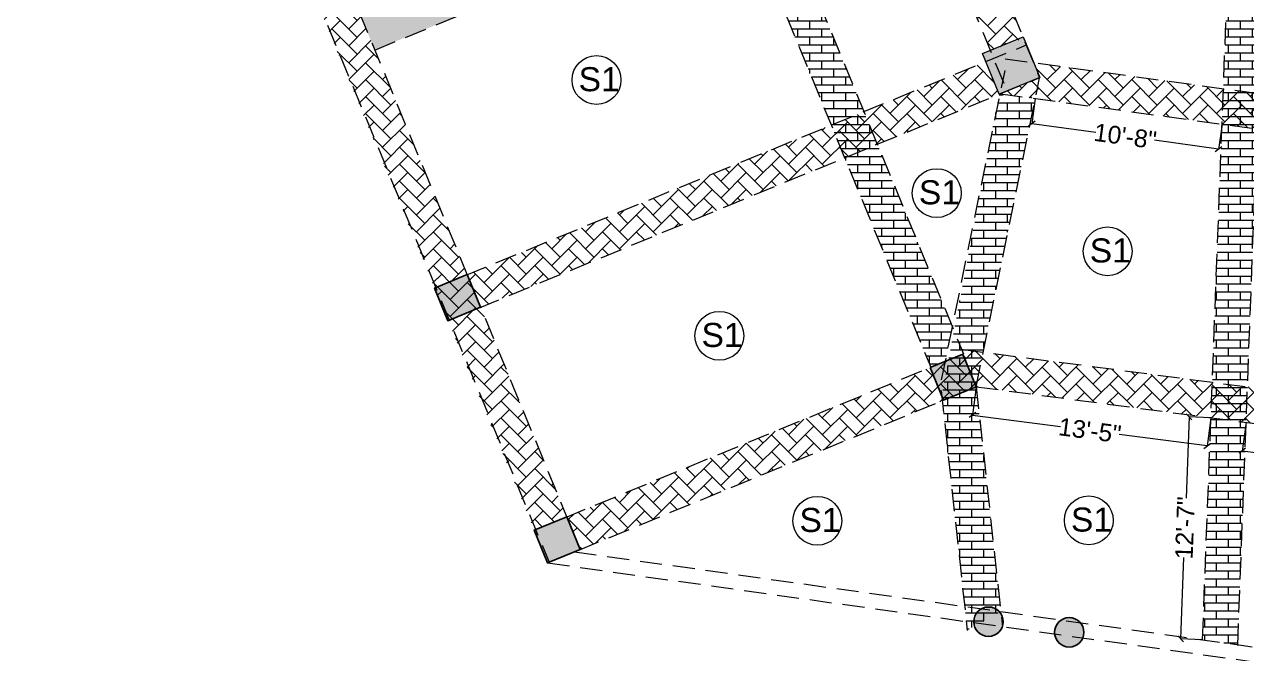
# Model space of a CAD drawing. Header units: inches. Extents: x -13956017 to 293115509, y -946740 to -305538.
# Drawn here: x 1189039 to 1189869, y -920794 to -920366 of the extents above; entities that cross this region are included whole.
import ezdxf

# ---------------------------------------------------------------- set-up
doc = ezdxf.new("R2010")
doc.units = ezdxf.units.IN
doc.header["$LTSCALE"] = 6
doc.header["$PDMODE"] = 2
doc.linetypes.add('CONTINOUS', pattern=[2000000.0, 1000000.0, 1000000.0])
doc.linetypes.add('DASHED2', pattern=[0.375, 0.25, -0.125])
for name, color, linetype in [('A-CUTOUT', 3, 'CONTINOUS'), ('DIM', 7, 'Continuous'), ('door', 5, 'Continuous')]:
    doc.layers.add(name, color=color, linetype=linetype)
for name, color, linetype, lineweight in [('COL MARK', 210, 'Continuous', 18), ('column', 240, 'Continuous', 25), ('v.b', 200, 'Continuous', 5), ('W', 250, 'Continuous', 5), ('wall', 7, 'Continuous', 30)]:
    doc.layers.add(name, color=color, linetype=linetype, lineweight=lineweight)
doc.styles.add('A', font='arial.ttf')
doc.styles.add('ARI', font='arial.ttf')
doc.dimstyles.new('Copy(2) of AA', dxfattribs={"dimtxt": 12, "dimasz": 4, "dimexe": 0.18, "dimexo": 0, "dimgap": 0.09, "dimtad": 0, "dimdec": 0, "dimzin": 0, "dimdsep": 46, "dimlunit": 3, "dimtxsty": 'ARI', "dimblk": 'OBLIQUE', "dimcen": 0.09, "dimclrd": 7, "dimclre": 7, "dimclrt": 7, "dimadec": 0, "dimazin": 0, "dimtfac": 1, "dimtdec": 0, "dimtofl": 0, "dimtmove": 0, "dimatfit": 3, "dimfxl": 1, "dimtolj": 1, "dimtzin": 0, "dimlwd": 5, "dimlwe": 5, "dimarcsym": 0})
pattern_1 = [(45, (50177.4815, -18136.748), (0, 11.494727835), [24.384, -8.128]), (135, (50183.229, -18131.001), (1e-15, 11.494727835), [24.384, -8.128])]
pattern_2 = [(0, (-2423.1, -16103.0786), (0, 5.419344), []), (90, (-2423.1, -16103.0786), (-8.128, 5.419344), [5.419344, -5.419344])]

# ---------------------------------------------------------------- blocks, each defined once
blk = doc.blocks.new('_Oblique')
at = {"layer": 'DIM', "color": 0, "lineweight": -2}
blk.add_line((-0.5, -0.5), (0.5, 0.5), dxfattribs=at)
blk = doc.blocks.new('*D152')
at = {"layer": 'Defpoints', "color": 0, "ltscale": 6, "transparency": 16777216}
for p in [(1189725.63, -920416.74, -90.08), (1189852.5, -920434.12, -84.44), (1189850.17, -920451.11)]:
    blk.add_point(p, dxfattribs=at)
at = {"layer": 'wall', "color": 7, "linetype": 'Continuous', "lineweight": 5, "ltscale": 6, "transparency": 16777216}
for p, q in [((1189725.63, -920416.74), (1189723.28, -920433.91)), ((1189723.31, -920433.73), (1189766.79, -920439.69)), ((1189852.5, -920434.12), (1189850.15, -920451.29)), ((1189850.17, -920451.11), (1189806.69, -920445.16))]:
    blk.add_line(p, q, dxfattribs=at)
at = {"layer": 'wall', "color": 7, "lineweight": 5, "ltscale": 6, "transparency": 16777216, "xscale": 4, "yscale": 4, "zscale": 4}
for p, rotation in [((1189723.31, -920433.73), 172.1989074023841), ((1189850.17, -920451.11), 352.1989074023841)]:
    blk.add_blockref('_Oblique', p, dxfattribs=dict(at, rotation=rotation))
at = {"layer": 'wall', "color": 7, "ltscale": 6, "transparency": 16777216, "insert": (1189786.74, -920442.42), "char_height": 12, "attachment_point": 5, "rotation": 352.19891, "style": 'ARI'}
blk.add_mtext('\\A1;10\'-8"', dxfattribs=at)
blk = doc.blocks.new('*D154')
at = {"layer": 'Defpoints', "color": 0, "ltscale": 6, "transparency": 16777216}
for p in [(1189844.97, -920633.71, -84.36), (1189824.46, -920784.1), (1189839.28, -920784.66, -84.3)]:
    blk.add_point(p, dxfattribs=at)
at = {"layer": 'wall', "color": 7, "linetype": 'Continuous', "lineweight": 5, "ltscale": 6, "transparency": 16777216}
for p, q in [((1189830.15, -920633.16), (1189828.07, -920688.51)), ((1189844.97, -920633.71), (1189829.97, -920633.15)), ((1189824.46, -920784.1), (1189826.55, -920728.75)), ((1189839.28, -920784.66), (1189824.28, -920784.1))]:
    blk.add_line(p, q, dxfattribs=at)
at = {"layer": 'wall', "color": 7, "lineweight": 5, "ltscale": 6, "transparency": 16777216, "xscale": 4, "yscale": 4, "zscale": 4}
for p, rotation in [((1189830.15, -920633.16), 87.83990289426534), ((1189824.46, -920784.1), 267.8399028942653)]:
    blk.add_blockref('_Oblique', p, dxfattribs=dict(at, rotation=rotation))
at = {"layer": 'wall', "color": 7, "ltscale": 6, "transparency": 16777216, "insert": (1189827.31, -920708.63), "char_height": 12, "attachment_point": 5, "rotation": 87.8399, "style": 'ARI'}
blk.add_mtext('\\A1;12\'-7"', dxfattribs=at)
blk = doc.blocks.new('*D155')
at = {"layer": 'Defpoints', "color": 0, "ltscale": 6, "transparency": 16777216}
for p in [(1189868.87, -920636.86, -84.36), (1190031.51, -920658.29, -84.19), (1190028.96, -920677.63)]:
    blk.add_point(p, dxfattribs=at)
at = {"layer": 'wall', "color": 7, "linetype": 'Continuous', "lineweight": 5, "ltscale": 6, "transparency": 16777216}
for p, q in [((1189868.87, -920636.86), (1189866.3, -920656.38)), ((1189866.32, -920656.2), (1189927.68, -920664.29)), ((1190031.51, -920658.29), (1190028.94, -920677.81)), ((1190028.96, -920677.63), (1189967.61, -920669.55))]:
    blk.add_line(p, q, dxfattribs=at)
at = {"layer": 'wall', "color": 7, "lineweight": 5, "ltscale": 6, "transparency": 16777216, "xscale": 4, "yscale": 4, "zscale": 4}
for p, rotation in [((1189866.32, -920656.2), 172.4935953377964), ((1190028.96, -920677.63), 352.4935953377964)]:
    blk.add_blockref('_Oblique', p, dxfattribs=dict(at, rotation=rotation))
at = {"layer": 'wall', "color": 7, "ltscale": 6, "transparency": 16777216, "insert": (1189947.64, -920666.92), "char_height": 12, "attachment_point": 5, "rotation": 352.4936, "style": 'ARI'}
blk.add_mtext('\\A1;13\'-8"', dxfattribs=at)
blk = doc.blocks.new('*D76')
at = {"layer": 'Defpoints', "color": 0, "ltscale": 6, "transparency": 16777216}
for p in [(1189685.47, -920612.7, -8022.88), (1189682.94, -920631.93), (1189844.97, -920633.71, -8022.72)]:
    blk.add_point(p, dxfattribs=at)
at = {"layer": 'wall', "color": 7, "lineweight": 5, "ltscale": 6, "transparency": 16777216}
for p, q in [((1189685.47, -920612.7), (1189682.92, -920632.1)), ((1189682.94, -920631.93), (1189742.73, -920639.8)), ((1189844.97, -920633.71), (1189842.42, -920653.12)), ((1189842.44, -920652.94), (1189782.65, -920645.06))]:
    blk.add_line(p, q, dxfattribs=at)
at = {"layer": 'wall', "color": 7, "lineweight": 5, "ltscale": 6, "transparency": 16777216, "xscale": 4, "yscale": 4, "zscale": 4}
for p, rotation in [((1189682.94, -920631.93), 172.4947979326843), ((1189842.44, -920652.94), 352.4947979326843)]:
    blk.add_blockref('_Oblique', p, dxfattribs=dict(at, rotation=rotation))
at = {"layer": 'wall', "color": 7, "ltscale": 6, "transparency": 16777216, "insert": (1189762.69, -920642.43), "char_height": 12, "attachment_point": 5, "rotation": 352.4948, "style": 'ARI'}
blk.add_mtext('\\A1;13\'-5"', dxfattribs=at)

msp = doc.modelspace()

# ---------------------------------------------------------------- hatches: boundary and pattern name
at = {"layer": 'A-CUTOUT', "lineweight": 0, "ltscale": 0.3}
h = msp.add_hatch(dxfattribs=at)
h.set_pattern_fill('AR-BRSTD', color=256, scale=0.08)
h.set_pattern_definition(pattern_2)
h.paths.add_polyline_path([(1189342.48, -919839.97), (1189317.43, -919779.02), (1189339.63, -919769.9), (1189669.3, -920572.06), (1189664.53, -920595.36), (1189654.61, -920599.44)])
h = msp.add_hatch(dxfattribs=at)
h.set_pattern_fill('AR-BRSTD', color=256, scale=0.08)
h.set_pattern_definition(pattern_2)
h.paths.add_polyline_path([(1189840.3, -920757.53), (1189865.86, -920079.98), (1189889.78, -920082.43), (1189863.17, -920788.01), (1189839.28, -920784.66)])
h = msp.add_hatch(dxfattribs=at)
h.set_pattern_fill('AR-BRSTD', color=256, scale=0.08)
h.set_pattern_definition(pattern_2)
h.paths.add_polyline_path([(1189384.76, -920313.46), (1189642.25, -920207.72), (1190108.56, -920258.84), (1190468.8, -920443.91), (1190457.83, -920465.26), (1190101.54, -920282.21), (1189645.48, -920232.22), (1189276.76, -920383.75), (1189267.64, -920361.55)])
h = msp.add_hatch(dxfattribs=at)
h.set_pattern_fill('AR-BRSTD', color=256, scale=0.08)
h.set_pattern_definition([(0, (50177.4815, -18136.748), (0, 5.419344), []), (90, (50177.4815, -18136.748), (-8.128, 5.419344), [5.419344, -5.419344])])
h.paths.add_polyline_path([(1189725.63, -920416.74), (1189685.34, -920611.45), (1189702.13, -920765.46), (1189679.36, -920777.99), (1189661.98, -920618.68), (1189701.05, -920413.85)])
at = {"layer": 'COL MARK', "lineweight": 30}
h = msp.add_hatch(color=256, dxfattribs=at)
h.dxf.hatch_style = 1
h.paths.add_polyline_path([(1189689.65, -920386.1), (1189717.4, -920374.7), (1189728.8, -920402.45), (1189701.06, -920413.85)])
at = {"layer": 'column', "ltscale": 10}
h = msp.add_hatch(color=256, dxfattribs=at)
h.dxf.hatch_style = 1
h.paths.add_polyline_path([(1189317.33, -920545.6), (1189339.53, -920536.48), (1189348.65, -920558.68), (1189326.46, -920567.8)])
h = msp.add_hatch(color=256, dxfattribs=at)
h.dxf.hatch_style = 1
h.paths.add_polyline_path([(1189654.15, -920599.63), (1189676.35, -920590.5), (1189685.47, -920612.7), (1189663.28, -920621.82)])
h = msp.add_hatch(color=256, dxfattribs=at)
h.dxf.hatch_style = 1
h.paths.add_polyline_path([(1189385, -920710.24), (1189407.19, -920701.12), (1189416.32, -920723.32), (1189394.12, -920732.44)])
h = msp.add_hatch(color=256, dxfattribs=at)
h.dxf.hatch_style = 1
edge = h.paths.add_edge_path()
edge.add_arc((1189693.81, -920772.42), 10, 0, 360)
h = msp.add_hatch(color=256, dxfattribs=at)
h.dxf.hatch_style = 1
edge = h.paths.add_edge_path()
edge.add_arc((1189693.81, -920772.42), 10, 0, 360)
h = msp.add_hatch(color=256, dxfattribs=at)
h.dxf.hatch_style = 1
edge = h.paths.add_edge_path()
edge.add_arc((1189748.68, -920779.64), 10, 0, 360)
h = msp.add_hatch(color=256, dxfattribs=at)
h.dxf.hatch_style = 1
edge = h.paths.add_edge_path()
edge.add_arc((1189748.68, -920779.64), 10, 0, 360)
at = {"layer": 'door', "lineweight": 0, "ltscale": 0.3}
h = msp.add_hatch(dxfattribs=at)
h.set_pattern_fill('AR-HBONE', color=256, scale=0.08)
h.set_pattern_definition([(45, (58956.677, -18134.5755), (0, 11.494727835), [24.384, -8.128]), (135, (58962.424, -18128.828), (1e-15, 11.494727835), [24.384, -8.128])])
h.paths.add_polyline_path([(1189694.94, -920383.93), (1189313.57, -919455.92), (1189333.57, -919441.91), (1189717.58, -920375.9)])
h = msp.add_hatch(dxfattribs=at)
h.set_pattern_fill('AR-HBONE', color=256, scale=0.08)
h.set_pattern_definition(pattern_1)
h.paths.add_polyline_path([(1189047.82, -919889.83), (1189070.02, -919880.7), (1189407.19, -920701.12), (1189385.15, -920710.16)])
h = msp.add_hatch(dxfattribs=at)
h.set_pattern_fill('AR-HBONE', color=256, scale=0.08)
h.set_pattern_definition(pattern_1)
h.paths.add_polyline_path([(1189455.18, -920514.89), (1189701.05, -920413.84), (1189691.93, -920391.65), (1189339.53, -920536.48), (1189348.61, -920558.57)])
h = msp.add_hatch(dxfattribs=at)
h.set_pattern_fill('AR-HBONE', color=256, scale=0.08)
h.set_pattern_definition([(45, (58951.39, -18136.748), (0, 11.494727835), [24.384, -8.128]), (135, (58957.1375, -18131.001), (1e-15, 11.494727835), [24.384, -8.128])])
h.paths.add_polyline_path([(1189724.67, -920392.38), (1189728.8, -920402.45), (1189701.93, -920413.49), (1190032.8, -920458.82), (1190006.12, -920445.11), (1190010.93, -920431.6)])
h = msp.add_hatch(dxfattribs=at)
h.set_pattern_fill('AR-HBONE', color=256, scale=0.08)
h.set_pattern_definition(pattern_1)
h.paths.add_polyline_path([(1189416.32, -920723.32), (1189394.12, -920732.44), (1189685.47, -920612.7), (1190031.51, -920658.29), (1190290.35, -920791.27), (1190301.32, -920769.91), (1190042.48, -920636.93), (1190038.68, -920635.03), (1189682.04, -920588.04), (1189676.31, -920590.4), (1189385, -920710.24), (1189407.19, -920701.12)])

# ---------------------------------------------------------------- linework, layer by layer
at = {"layer": 'COL MARK', "elevation": -8022.88}
msp.add_lwpolyline([(1189689.65, -920386.1), (1189717.4, -920374.7), (1189728.8, -920402.45), (1189701.06, -920413.85)], close=True, dxfattribs=at)
at = {"layer": 'column', "ltscale": 10, "elevation": -8022.88}
for points in [[(1189317.33, -920545.6), (1189339.53, -920536.48), (1189348.65, -920558.68), (1189326.46, -920567.8), (1189317.33, -920545.6)], [(1189654.15, -920599.63), (1189676.35, -920590.5), (1189685.47, -920612.7), (1189663.28, -920621.82), (1189654.15, -920599.63)], [(1189385, -920710.24), (1189407.19, -920701.12), (1189416.32, -920723.32), (1189394.12, -920732.44), (1189385, -920710.24)]]:
    msp.add_lwpolyline(points, dxfattribs=at)
at = {"layer": 'column', "ltscale": 10}
for centre in [(1189693.81, -920772.42, -4053.76), (1189693.81, -920772.42, -8022.88), (1189748.68, -920779.64, -4053.76), (1189748.68, -920779.64, -8022.88)]:
    msp.add_circle(centre, 10, dxfattribs=at)
at = {"layer": 'v.b', "linetype": 'DASHED2', "ltscale": 10}
for p, q in [((1189333.57, -919441.91, -5906.92), (1189728.54, -920402.56, -8028.72)), ((1189313.57, -919455.92, -5500.1), (1189706.34, -920411.68, -8028.72)), ((1189330.51, -919747.71, -4194.23), (1189676.81, -920590.32, -4194.23)), ((1189308.31, -919756.83, -4194.23), (1189654.61, -920599.44, -4194.23)), ((1189060.9, -919858.5, -8022.88), (1189416.32, -920723.32, -8022.88)), ((1189038.7, -919867.63, -8022.88), (1189395.28, -920731.96, -8037.56)), ((1189839.28, -920784.66, -8022.54), (1189866.77, -920055.89, -8022.88)), ((1189863.15, -920788.52, -8022.54), (1189890.69, -920058.34, -8022.88)), ((1189276.76, -920383.75, -8022.88), (1189651.34, -920229.81, -8022.83)), ((1189317.33, -920545.6, -8022.88), (1189719.68, -920380.25, -8022.88)), ((1189705.19, -920389.71, -8022.88), (1190036.06, -920435.04, -8022.88)), ((1189661.96, -920607.88, -8022.88), (1189705.03, -920397.74, -8028.72)), ((1189326.44, -920567.77, -16950.77), (1189728.8, -920402.45, -8022.88)), ((1189685.47, -920612.7, -8022.88), (1189728.54, -920402.56, -8028.72)), ((1189701.93, -920413.49, -8022.88), (1190032.8, -920458.82, -8022.88)), ((1189674.96, -920587.11, -8022.9), (1190043.16, -920635.62, -8022.51)), ((1189385, -920710.24, -8022.88), (1189676.35, -920590.5, -8022.88)), ((1189394.12, -920732.44, -8022.88), (1189685.47, -920612.7, -8022.88)), ((1189685.47, -920612.7, -8022.88), (1190031.51, -920658.29, -8022.52)), ((1189685.47, -920612.7, -8022.88), (1189703.25, -920775.72, -6120.18)), ((1189661.61, -920615.3, -8022.88), (1189679.39, -920778.32, -6120.18)), ((1189412.45, -920724.91, -5237.96), (1190263.25, -920844.02, -7727.9)), ((1189394.12, -920732.44, -5184.2), (1190283.58, -920856.96, -7734.82))]:
    msp.add_line(p, q, dxfattribs=at)
at = {"layer": 'W', "ltscale": 10}
for centre in [(1189427.44, -920404.17), (1189658.65, -920481.04), (1189774.77, -920520.59), (1189510.95, -920578.06), (1189577.51, -920703.81), (1189761.97, -920703.53)]:
    msp.add_circle(centre, 16.6, dxfattribs=at)

# ---------------------------------------------------------------- texts
at = {"style": 'A'}
for p in [(1189415.28, -920411.77), (1189646.49, -920488.65), (1189762.61, -920528.19), (1189498.79, -920585.67), (1189565.35, -920711.42), (1189749.81, -920711.14)]:
    msp.add_text('S1', height=16.356, dxfattribs=at).set_placement(p)

# ---------------------------------------------------------------- dimensions: what is measured, and where the dimension line sits
at = {"layer": 'wall', "ltscale": 6}
for p1, p2, distance, picture, middle in [((1189725.63, -920416.74, -8028.32), (1189852.5, -920434.12, -8022.68), -17.16, '*D152', (1189786.74, -920442.42, -7938.24)), ((1189844.97, -920633.71, -8022.6), (1189839.28, -920784.66, -8022.54), -14.83, '*D154', (1189827.31, -920708.63, -7938.24)), ((1189868.87, -920636.86, -8022.6), (1190031.51, -920658.29, -8022.43), -19.51, '*D155', (1189947.64, -920666.92, -7938.24))]:
    dim = msp.add_aligned_dim(p1=p1, p2=p2, distance=distance, dimstyle='Copy(2) of AA', dxfattribs=at)
    dim.commit()
    dim.dimension.update_dxf_attribs({"geometry": picture, "text_midpoint": middle})
at = {"layer": 'wall', "color": 2, "ltscale": 6}
dim = msp.add_aligned_dim(p1=(1189844.97, -920633.71, -8022.72), p2=(1189685.47, -920612.7, -8022.88), distance=19.39, dimstyle='Copy(2) of AA', override={"dimfxl": 0, "dimarcsym": 1}, dxfattribs=at)
dim.commit()
dim.dimension.update_dxf_attribs({"geometry": '*D76', "text_midpoint": (1189762.69, -920642.43)})

doc.saveas('drawing.dxf')
